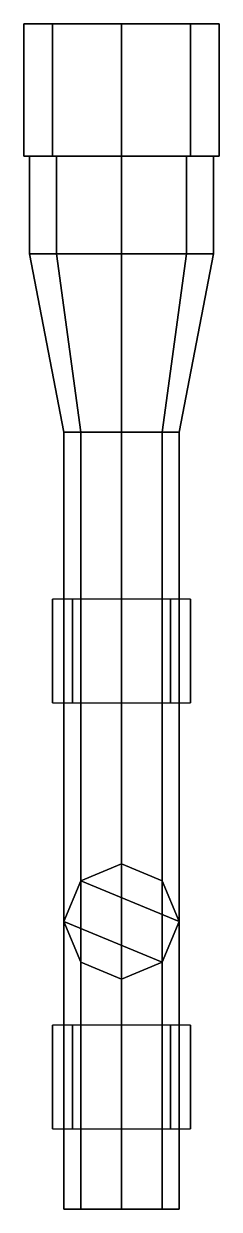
# Model space of a CAD drawing. Extents: x -0.17 to 0.17, y -5.07 to -3.01.
import ezdxf

# ---------------------------------------------------------------- set-up
doc = ezdxf.new("R2010")
doc.units = 0
doc.layers.add('SCOPE', color=5, linetype='CONTINUOUS')

msp = doc.modelspace()

# ---------------------------------------------------------------- linework, layer by layer
at = {"layer": 'SCOPE'}
for points in [[(-0.1202, -3.01, 0.6902), (-0.17, -3.01, 0.57), (-0.17, -3.24, 0.57), (-0.1202, -3.24, 0.6902)], [(-0.17, -3.01, 0.57), (-0.1202, -3.01, 0.4498), (-0.1202, -3.24, 0.4498), (-0.17, -3.24, 0.57)], [(0.1202, -3.01, 0.6902), (-0.17, -3.01, 0.57), (-0.1202, -3.01, 0.6902), (0, -3.01, 0.74)], [(0.17, -3.01, 0.57), (-0.1202, -3.01, 0.4498), (-0.17, -3.01, 0.57), (0.1202, -3.01, 0.6902)], [(0, -3.01, 0.74), (-0.1202, -3.01, 0.6902), (-0.1202, -3.24, 0.6902), (0, -3.24, 0.74)], [(-0.1202, -3.01, 0.4498), (0, -3.01, 0.4), (0, -3.24, 0.4), (-0.1202, -3.24, 0.4498)], [(0.1202, -3.01, 0.4498), (0, -3.01, 0.4), (-0.1202, -3.01, 0.4498), (0.17, -3.01, 0.57)], [(0.1202, -3.01, 0.6902), (0, -3.01, 0.74), (0, -3.24, 0.74), (0.1202, -3.24, 0.6902)], [(0, -3.01, 0.4), (0.1202, -3.01, 0.4498), (0.1202, -3.24, 0.4498), (0, -3.24, 0.4)], [(0.17, -3.01, 0.57), (0.1202, -3.01, 0.6902), (0.1202, -3.24, 0.6902), (0.17, -3.24, 0.57)], [(0.1202, -3.01, 0.4498), (0.17, -3.01, 0.57), (0.17, -3.24, 0.57), (0.1202, -3.24, 0.4498)], [(-0.1202, -3.24, 0.6902), (-0.17, -3.24, 0.57), (-0.16, -3.24, 0.57), (-0.1131, -3.24, 0.6831)], [(-0.17, -3.24, 0.57), (-0.1202, -3.24, 0.4498), (-0.1131, -3.24, 0.4569), (-0.16, -3.24, 0.57)], [(-0.1131, -3.24, 0.6831), (-0.16, -3.24, 0.57), (-0.16, -3.41, 0.57), (-0.1131, -3.41, 0.6831)], [(-0.16, -3.24, 0.57), (-0.1131, -3.24, 0.4569), (-0.1131, -3.41, 0.4569), (-0.16, -3.41, 0.57)], [(0, -3.24, 0.74), (-0.1202, -3.24, 0.6902), (-0.1131, -3.24, 0.6831), (0, -3.24, 0.73)], [(-0.1202, -3.24, 0.4498), (0, -3.24, 0.4), (0, -3.24, 0.41), (-0.1131, -3.24, 0.4569)], [(0, -3.24, 0.73), (-0.1131, -3.24, 0.6831), (-0.1131, -3.41, 0.6831), (0, -3.41, 0.73)], [(-0.1131, -3.24, 0.4569), (0, -3.24, 0.41), (0, -3.41, 0.41), (-0.1131, -3.41, 0.4569)], [(0.1131, -3.24, 0.6831), (0, -3.24, 0.73), (0, -3.41, 0.73), (0.1131, -3.41, 0.6831)], [(0, -3.24, 0.41), (0.1131, -3.24, 0.4569), (0.1131, -3.41, 0.4569), (0, -3.41, 0.41)], [(0, -3.24, 0.4), (0.1202, -3.24, 0.4498), (0.1131, -3.24, 0.4569), (0, -3.24, 0.41)], [(0.1202, -3.24, 0.6902), (0, -3.24, 0.74), (0, -3.24, 0.73), (0.1131, -3.24, 0.6831)], [(0.16, -3.24, 0.57), (0.1131, -3.24, 0.6831), (0.1131, -3.41, 0.6831), (0.16, -3.41, 0.57)], [(0.1131, -3.24, 0.4569), (0.16, -3.24, 0.57), (0.16, -3.41, 0.57), (0.1131, -3.41, 0.4569)], [(0.1202, -3.24, 0.4498), (0.17, -3.24, 0.57), (0.16, -3.24, 0.57), (0.1131, -3.24, 0.4569)], [(0.17, -3.24, 0.57), (0.1202, -3.24, 0.6902), (0.1131, -3.24, 0.6831), (0.16, -3.24, 0.57)], [(-0.0707, -3.72, 0.4993), (-0.1, -3.72, 0.57), (-0.16, -3.41, 0.57), (-0.1131, -3.41, 0.4569)], [(-0.1, -3.72, 0.57), (-0.0707, -3.72, 0.6407), (-0.1131, -3.41, 0.6831), (-0.16, -3.41, 0.57)], [(0, -3.72, 0.47), (-0.0707, -3.72, 0.4993), (-0.1131, -3.41, 0.4569), (0, -3.41, 0.41)], [(-0.0707, -3.72, 0.6407), (0, -3.72, 0.67), (0, -3.41, 0.73), (-0.1131, -3.41, 0.6831)], [(0.0707, -3.72, 0.4993), (0, -3.72, 0.47), (0, -3.41, 0.41), (0.1131, -3.41, 0.4569)], [(0, -3.72, 0.67), (0.0707, -3.72, 0.6407), (0.1131, -3.41, 0.6831), (0, -3.41, 0.73)], [(0.1, -3.72, 0.57), (0.0707, -3.72, 0.4993), (0.1131, -3.41, 0.4569), (0.16, -3.41, 0.57)], [(0.0707, -3.72, 0.6407), (0.1, -3.72, 0.57), (0.16, -3.41, 0.57), (0.1131, -3.41, 0.6831)], [(-0.0707, -3.72, 0.6407), (-0.1, -3.72, 0.57), (-0.1, -5.07, 0.57), (-0.0707, -5.07, 0.6407)], [(-0.1, -3.72, 0.57), (-0.0707, -3.72, 0.4993), (-0.0707, -5.07, 0.4993), (-0.1, -5.07, 0.57)], [(0, -3.72, 0.67), (-0.0707, -3.72, 0.6407), (-0.0707, -5.07, 0.6407), (0, -5.07, 0.67)], [(-0.0707, -3.72, 0.4993), (0, -3.72, 0.47), (0, -5.07, 0.47), (-0.0707, -5.07, 0.4993)], [(0.0707, -3.72, 0.6407), (0, -3.72, 0.67), (0, -5.07, 0.67), (0.0707, -5.07, 0.6407)], [(0, -3.72, 0.47), (0.0707, -3.72, 0.4993), (0.0707, -5.07, 0.4993), (0, -5.07, 0.47)], [(0.1, -3.72, 0.57), (0.0707, -3.72, 0.6407), (0.0707, -5.07, 0.6407), (0.1, -5.07, 0.57)], [(0.0707, -3.72, 0.4993), (0.1, -3.72, 0.57), (0.1, -5.07, 0.57), (0.0707, -5.07, 0.4993)], [(-0.0849, -4.01, 0.6549), (-0.12, -4.01, 0.57), (-0.12, -4.19, 0.57), (-0.0849, -4.19, 0.6549)], [(-0.12, -4.01, 0.57), (-0.12, -4.01, 0.03), (-0.12, -4.19, 0.03), (-0.12, -4.19, 0.57)], [(0, -4.01, 0.69), (-0.0849, -4.01, 0.6549), (-0.0849, -4.19, 0.6549), (0, -4.19, 0.69)], [(0.0849, -4.01, 0.6549), (0, -4.01, 0.69), (0, -4.19, 0.69), (0.0849, -4.19, 0.6549)], [(0.12, -4.01, 0.57), (0.0849, -4.01, 0.6549), (0.0849, -4.19, 0.6549), (0.12, -4.19, 0.57)], [(0.12, -4.01, 0.03), (0.12, -4.01, 0.57), (0.12, -4.19, 0.57), (0.12, -4.19, 0.03)], [(0, -4.47, 0.67), (-0.0707, -4.4993, 0.6407), (-0.0707, -4.4993, 0.75), (0, -4.47, 0.75)], [(-0.0707, -4.4993, 0.75), (0.1, -4.57, 0.75), (0.0707, -4.4993, 0.75), (0, -4.47, 0.75)], [(0.0707, -4.4993, 0.6407), (0, -4.47, 0.67), (0, -4.47, 0.75), (0.0707, -4.4993, 0.75)], [(-0.0707, -4.4993, 0.6407), (-0.1, -4.57, 0.57), (-0.1, -4.57, 0.75), (-0.0707, -4.4993, 0.75)], [(-0.1, -4.57, 0.75), (0.0707, -4.6407, 0.75), (0.1, -4.57, 0.75), (-0.0707, -4.4993, 0.75)], [(0.1, -4.57, 0.57), (0.0707, -4.4993, 0.6407), (0.0707, -4.4993, 0.75), (0.1, -4.57, 0.75)], [(-0.1, -4.57, 0.57), (-0.0707, -4.6407, 0.6407), (-0.0707, -4.6407, 0.75), (-0.1, -4.57, 0.75)], [(-0.0707, -4.6407, 0.75), (0, -4.67, 0.75), (0.0707, -4.6407, 0.75), (-0.1, -4.57, 0.75)], [(0.0707, -4.6407, 0.6407), (0.1, -4.57, 0.57), (0.1, -4.57, 0.75), (0.0707, -4.6407, 0.75)], [(-0.0707, -4.6407, 0.6407), (0, -4.67, 0.67), (0, -4.67, 0.75), (-0.0707, -4.6407, 0.75)], [(0, -4.67, 0.67), (0.0707, -4.6407, 0.6407), (0.0707, -4.6407, 0.75), (0, -4.67, 0.75)], [(-0.12, -4.75, 0.57), (-0.12, -4.75, 0.03), (-0.12, -4.93, 0.03), (-0.12, -4.93, 0.57)], [(-0.0849, -4.75, 0.6549), (-0.12, -4.75, 0.57), (-0.12, -4.93, 0.57), (-0.0849, -4.93, 0.6549)], [(0, -4.75, 0.69), (-0.0849, -4.75, 0.6549), (-0.0849, -4.93, 0.6549), (0, -4.93, 0.69)], [(0.0849, -4.75, 0.6549), (0, -4.75, 0.69), (0, -4.93, 0.69), (0.0849, -4.93, 0.6549)], [(0.12, -4.75, 0.57), (0.0849, -4.75, 0.6549), (0.0849, -4.93, 0.6549), (0.12, -4.93, 0.57)], [(0.12, -4.75, 0.03), (0.12, -4.75, 0.57), (0.12, -4.93, 0.57), (0.12, -4.93, 0.03)], [(-0.0707, -5.07, 0.6407), (-0.1, -5.07, 0.57), (0.0707, -5.07, 0.6407), (0, -5.07, 0.67)], [(-0.1, -5.07, 0.57), (-0.0707, -5.07, 0.4993), (0.1, -5.07, 0.57), (0.0707, -5.07, 0.6407)], [(-0.0707, -5.07, 0.4993), (0, -5.07, 0.47), (0.0707, -5.07, 0.4993), (0.1, -5.07, 0.57)]]:
    msp.add_3dface(points, dxfattribs=at)

doc.saveas('drawing.dxf')
